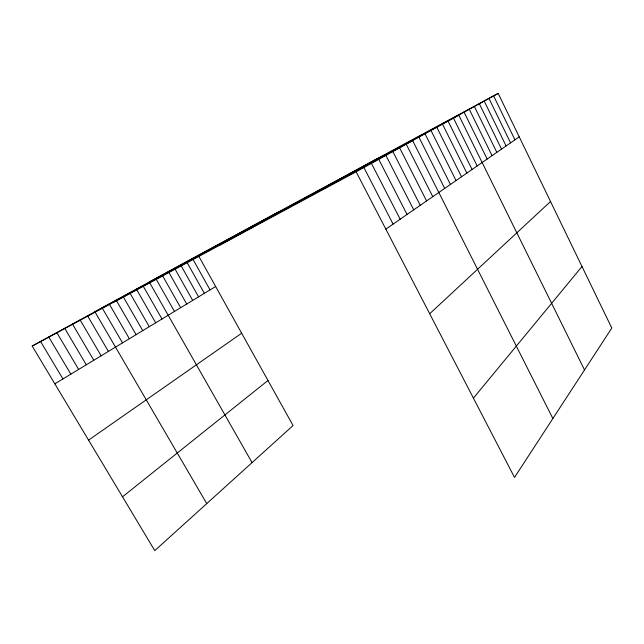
<?xml version="1.0" encoding="UTF-8"?>
<svg xmlns="http://www.w3.org/2000/svg" width="644" height="644" viewBox="0 0 644 644"><rect width="100%" height="100%" fill="white"/><g stroke="black" fill="none" stroke-linecap="round" stroke-linejoin="round"><path stroke-width="0.97" d="M473.412 398.129L581.999 266.503M429.693 313.749L550.531 201.516M122.521 496.806L267.976 380.491M88.558 440.11L241.661 333.23M385.837 229.119L519.233 136.874M54.837 383.84L215.643 286.516M356.132 171.803L498.174 93.38L611.8 328.062L514.508 477.429L356.132 171.803L32.2 346.053L154.769 550.62L293.06 425.539L198.239 255.249L32.2 346.053M113.408 302.366L278.329 212.029M219.982 245.042L378.286 158.086M198.239 255.249L498.174 93.38M40.556 341.481L62.927 378.946M48.759 336.997L70.856 374.148M64.706 328.271L86.288 364.802M56.809 332.594L78.64 369.431M72.458 324.037L93.791 360.262M80.073 319.867L101.164 355.802M87.552 315.777L108.401 351.423M206.74 503.608L94.901 311.76L412.643 140.601L552.866 418.536M102.114 307.816L122.497 342.89M116.17 300.128L136.109 334.647M109.206 303.936L129.363 338.736M123.02 296.385L142.743 330.638M129.75 292.698L149.263 326.685M142.879 285.525L161.982 318.989M136.367 289.084L155.679 322.805M252.062 462.617L149.279 282.024L458.761 115.147L584.511 369.954M155.759 278.482L174.46 311.438M168.398 271.567L186.72 304.024M162.135 274.996L180.642 307.695M174.564 268.194L192.693 300.402M186.591 261.617L204.357 293.342M181.117 265.747L198.569 296.844M192.459 258.405L210.041 289.905M363.884 167.52L393.09 224.104M378.752 159.31L407.032 214.46M371.419 163.359L400.157 219.218M385.893 155.373L413.722 209.831M392.84 151.533L420.242 205.323M399.61 147.798L426.594 200.936M406.211 144.151L432.776 196.653M418.906 137.14L444.698 188.41M430.989 130.474L456.041 180.57M425.024 133.767L450.438 184.442M436.809 127.262L461.515 176.786M448.039 121.056L472.068 169.485M442.492 124.123L466.852 173.091M453.465 118.069L477.164 165.967M464.091 112.201L487.154 159.052M474.387 106.518L496.838 152.354M469.299 109.327L492.048 155.663M484.216 101.084L506.087 145.955M479.353 103.773L501.515 149.118M488.973 98.46L510.563 142.863M493.626 95.9L514.942 139.837"/></g></svg>
